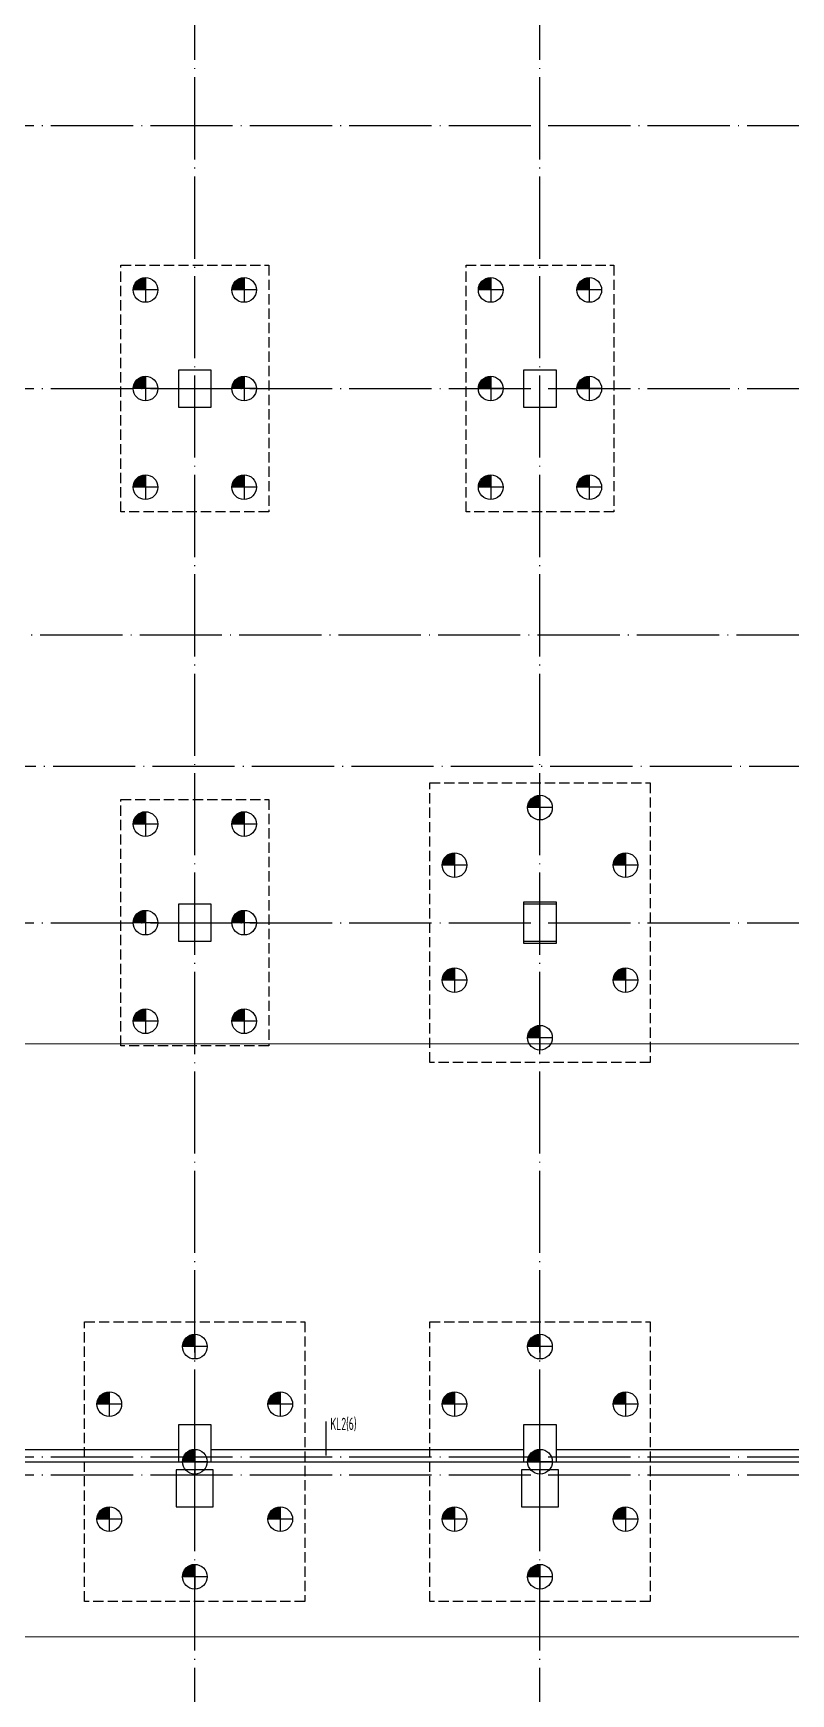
# Model space of a CAD drawing. Extents: x 2430613 to 2739493, y -1540945 to -971137.
# Drawn here: x 2547361 to 2565795, y -1478842 to -1438422 of the extents above; entities that cross this region are included whole.
import ezdxf
from ezdxf.enums import TextEntityAlignment as Align

# ---------------------------------------------------------------- set-up
doc = ezdxf.new("R2010")
doc.units = 0
doc.header["$LTSCALE"] = 1000
doc.header["$MEASUREMENT"] = 0
doc.linetypes.add('DASH', pattern=[0.35, 0.25, -0.1])
doc.linetypes.add('DOTE', pattern=[2.42, 2, -0.2, 0.02, -0.2])
doc.layers.add('0S-柱-线', color=50, linetype='CONTINUOUS', lineweight=30)
doc.layers.add('BEAM', color=4, linetype='CONTINUOUS', lineweight=25)
doc.layers.add('0S-草图', color=9, linetype='CONTINUOUS', lineweight=20, plot=False)
for name, color, linetype in [('600直径桩', 4, 'CONTINUOUS'), ('DOTE', 1, 'DOTE'), ('KL-X0t-引线', 2, 'CONTINUOUS'), ('KL-X0t-截面', 2, 'CONTINUOUS'), ('承台', 2, 'CONTINUOUS')]:
    doc.layers.add(name, color=color, linetype=linetype)
doc.styles.add('TSSD_Rein', font='Tssdeng.shx', dxfattribs={"width": 0.6, "height": 300, "bigfont": 'hztxt.shx'})

msp = doc.modelspace()

# ---------------------------------------------------------------- hatches: boundary and pattern name
at = {"layer": '600直径桩'}
h = msp.add_hatch(color=251, dxfattribs=at)
h.dxf.hatch_style = 1
h.paths.add_polyline_path([(2550092.492, -1444372.333, 0.414213562), (2549792.492, -1444672.333), (2550092.492, -1444672.333)])
h = msp.add_hatch(color=251, dxfattribs=at)
h.dxf.hatch_style = 1
h.paths.add_polyline_path([(2552492.492, -1444372.333, 0.414213562), (2552192.492, -1444672.333), (2552492.492, -1444672.333)])
h = msp.add_hatch(color=251, dxfattribs=at)
h.dxf.hatch_style = 1
h.paths.add_polyline_path([(2558492.492, -1444372.333, 0.414213562), (2558192.492, -1444672.333), (2558492.492, -1444672.333)])
h = msp.add_hatch(color=251, dxfattribs=at)
h.dxf.hatch_style = 1
h.paths.add_polyline_path([(2560892.492, -1444372.333, 0.414213562), (2560592.492, -1444672.333), (2560892.492, -1444672.333)])
h = msp.add_hatch(color=251, dxfattribs=at)
h.dxf.hatch_style = 1
h.paths.add_polyline_path([(2550092.492, -1446772.333, 0.414213562), (2549792.492, -1447072.333), (2550092.492, -1447072.333)])
h = msp.add_hatch(color=251, dxfattribs=at)
h.dxf.hatch_style = 1
h.paths.add_polyline_path([(2552492.492, -1446772.333, 0.414213562), (2552192.492, -1447072.333), (2552492.492, -1447072.333)])
h = msp.add_hatch(color=251, dxfattribs=at)
h.dxf.hatch_style = 1
h.paths.add_polyline_path([(2558492.492, -1446772.333, 0.414213562), (2558192.492, -1447072.333), (2558492.492, -1447072.333)])
h = msp.add_hatch(color=251, dxfattribs=at)
h.dxf.hatch_style = 1
h.paths.add_polyline_path([(2560892.492, -1446772.333, 0.414213562), (2560592.492, -1447072.333), (2560892.492, -1447072.333)])
h = msp.add_hatch(color=251, dxfattribs=at)
h.dxf.hatch_style = 1
h.paths.add_polyline_path([(2550092.492, -1449172.333, 0.414213562), (2549792.492, -1449472.333), (2550092.492, -1449472.333)])
h = msp.add_hatch(color=251, dxfattribs=at)
h.dxf.hatch_style = 1
h.paths.add_polyline_path([(2552492.492, -1449172.333, 0.414213562), (2552192.492, -1449472.333), (2552492.492, -1449472.333)])
h = msp.add_hatch(color=251, dxfattribs=at)
h.dxf.hatch_style = 1
h.paths.add_polyline_path([(2558492.492, -1449172.333, 0.414213562), (2558192.492, -1449472.333), (2558492.492, -1449472.333)])
h = msp.add_hatch(color=251, dxfattribs=at)
h.dxf.hatch_style = 1
h.paths.add_polyline_path([(2560892.492, -1449172.333, 0.414213562), (2560592.492, -1449472.333), (2560892.492, -1449472.333)])
h = msp.add_hatch(color=251, dxfattribs=at)
h.dxf.hatch_style = 1
h.paths.add_polyline_path([(2559692.492, -1456972.333, 0.414213562), (2559392.492, -1457272.333), (2559692.492, -1457272.333)])
h = msp.add_hatch(color=251, dxfattribs=at)
h.dxf.hatch_style = 1
h.paths.add_polyline_path([(2550092.492, -1457372.333, 0.414213562), (2549792.492, -1457672.333), (2550092.492, -1457672.333)])
h = msp.add_hatch(color=251, dxfattribs=at)
h.dxf.hatch_style = 1
h.paths.add_polyline_path([(2552492.492, -1457372.333, 0.414213562), (2552192.492, -1457672.333), (2552492.492, -1457672.333)])
h = msp.add_hatch(color=251, dxfattribs=at)
h.dxf.hatch_style = 1
h.paths.add_polyline_path([(2557612.492, -1458372.333, 0.414213562), (2557312.492, -1458672.333), (2557612.492, -1458672.333)])
h = msp.add_hatch(color=251, dxfattribs=at)
h.dxf.hatch_style = 1
h.paths.add_polyline_path([(2561772.492, -1458372.333, 0.414213562), (2561472.492, -1458672.333), (2561772.492, -1458672.333)])
h = msp.add_hatch(color=251, dxfattribs=at)
h.dxf.hatch_style = 1
h.paths.add_polyline_path([(2550092.492, -1459772.333, 0.414213562), (2549792.492, -1460072.333), (2550092.492, -1460072.333)])
h = msp.add_hatch(color=251, dxfattribs=at)
h.dxf.hatch_style = 1
h.paths.add_polyline_path([(2552492.492, -1459772.333, 0.414213562), (2552192.492, -1460072.333), (2552492.492, -1460072.333)])
h = msp.add_hatch(color=251, dxfattribs=at)
h.dxf.hatch_style = 1
h.paths.add_polyline_path([(2557612.492, -1461172.333, 0.414213562), (2557312.492, -1461472.333), (2557612.492, -1461472.333)])
h = msp.add_hatch(color=251, dxfattribs=at)
h.dxf.hatch_style = 1
h.paths.add_polyline_path([(2561772.492, -1461172.333, 0.414213562), (2561472.492, -1461472.333), (2561772.492, -1461472.333)])
h = msp.add_hatch(color=251, dxfattribs=at)
h.dxf.hatch_style = 1
h.paths.add_polyline_path([(2550092.492, -1462172.333, 0.414213562), (2549792.492, -1462472.333), (2550092.492, -1462472.333)])
h = msp.add_hatch(color=251, dxfattribs=at)
h.dxf.hatch_style = 1
h.paths.add_polyline_path([(2552492.492, -1462172.333, 0.414213562), (2552192.492, -1462472.333), (2552492.492, -1462472.333)])
h = msp.add_hatch(color=251, dxfattribs=at)
h.dxf.hatch_style = 1
h.paths.add_polyline_path([(2559692.492, -1462572.333, 0.414213562), (2559392.492, -1462872.333), (2559692.492, -1462872.333)])
h = msp.add_hatch(color=251, dxfattribs=at)
h.dxf.hatch_style = 1
h.paths.add_polyline_path([(2551292.492, -1470092.333, 0.414213562), (2550992.492, -1470392.333), (2551292.492, -1470392.333)])
h = msp.add_hatch(color=251, dxfattribs=at)
h.dxf.hatch_style = 1
h.paths.add_polyline_path([(2559692.492, -1470092.333, 0.414213562), (2559392.492, -1470392.333), (2559692.492, -1470392.333)])
h = msp.add_hatch(color=251, dxfattribs=at)
h.dxf.hatch_style = 1
h.paths.add_polyline_path([(2549212.492, -1471492.333, 0.414213562), (2548912.492, -1471792.333), (2549212.492, -1471792.333)])
h = msp.add_hatch(color=251, dxfattribs=at)
h.dxf.hatch_style = 1
h.paths.add_polyline_path([(2553372.492, -1471492.333, 0.414213562), (2553072.492, -1471792.333), (2553372.492, -1471792.333)])
h = msp.add_hatch(color=251, dxfattribs=at)
h.dxf.hatch_style = 1
h.paths.add_polyline_path([(2557612.492, -1471492.333, 0.414213562), (2557312.492, -1471792.333), (2557612.492, -1471792.333)])
h = msp.add_hatch(color=251, dxfattribs=at)
h.dxf.hatch_style = 1
h.paths.add_polyline_path([(2561772.492, -1471492.333, 0.414213562), (2561472.492, -1471792.333), (2561772.492, -1471792.333)])
h = msp.add_hatch(color=251, dxfattribs=at)
h.dxf.hatch_style = 1
h.paths.add_polyline_path([(2551292.492, -1472892.333, 0.414213562), (2550992.492, -1473192.333), (2551292.492, -1473192.333)])
h = msp.add_hatch(color=251, dxfattribs=at)
h.dxf.hatch_style = 1
h.paths.add_polyline_path([(2559692.492, -1472892.333, 0.414213562), (2559392.492, -1473192.333), (2559692.492, -1473192.333)])
h = msp.add_hatch(color=251, dxfattribs=at)
h.dxf.hatch_style = 1
h.paths.add_polyline_path([(2549212.492, -1474292.333, 0.414213562), (2548912.492, -1474592.333), (2549212.492, -1474592.333)])
h = msp.add_hatch(color=251, dxfattribs=at)
h.dxf.hatch_style = 1
h.paths.add_polyline_path([(2553372.492, -1474292.333, 0.414213562), (2553072.492, -1474592.333), (2553372.492, -1474592.333)])
h = msp.add_hatch(color=251, dxfattribs=at)
h.dxf.hatch_style = 1
h.paths.add_polyline_path([(2557612.492, -1474292.333, 0.414213562), (2557312.492, -1474592.333), (2557612.492, -1474592.333)])
h = msp.add_hatch(color=251, dxfattribs=at)
h.dxf.hatch_style = 1
h.paths.add_polyline_path([(2561772.492, -1474292.333, 0.414213562), (2561472.492, -1474592.333), (2561772.492, -1474592.333)])
h = msp.add_hatch(color=251, dxfattribs=at)
h.dxf.hatch_style = 1
h.paths.add_polyline_path([(2551292.492, -1475692.333, 0.414213562), (2550992.492, -1475992.333), (2551292.492, -1475992.333)])
h = msp.add_hatch(color=251, dxfattribs=at)
h.dxf.hatch_style = 1
h.paths.add_polyline_path([(2559692.492, -1475692.333, 0.414213562), (2559392.492, -1475992.333), (2559692.492, -1475992.333)])

# ---------------------------------------------------------------- linework, layer by layer
at = {"layer": '0S-柱-线'}
for points in [[(2551692.492, -1447522.333), (2551692.492, -1446622.333), (2550892.492, -1446622.333), (2550892.492, -1447522.333)], [(2560092.492, -1447522.333), (2560092.492, -1446622.333), (2559292.492, -1446622.333), (2559292.492, -1447522.333)], [(2551692.492, -1460522.333), (2551692.492, -1459622.333), (2550892.492, -1459622.333), (2550892.492, -1460522.333)], [(2560092.492, -1460572.333), (2560092.492, -1459572.333), (2559292.492, -1459572.333), (2559292.492, -1460572.333)], [(2560092.492, -1460522.333), (2560092.492, -1459622.333), (2559292.492, -1459622.333), (2559292.492, -1460522.333)], [(2551692.492, -1473192.333), (2551692.492, -1472292.333), (2550892.492, -1472292.333), (2550892.492, -1473192.333)], [(2560092.492, -1473192.333), (2560092.492, -1472292.333), (2559292.492, -1472292.333), (2559292.492, -1473192.333)], [(2551742.492, -1474292.333), (2551742.492, -1473392.333), (2550842.492, -1473392.333), (2550842.492, -1474292.333)], [(2560142.492, -1474292.333), (2560142.492, -1473392.333), (2559242.492, -1473392.333), (2559242.492, -1474292.333)]]:
    msp.add_lwpolyline(points, close=True, dxfattribs=at)
at = {"layer": '0S-草图'}
for points in [[(2459966.188, -1402457.105), (2597091.188, -1402457.105), (2597091.188, -1477457.105), (2459966.188, -1477457.105)], [(2459966.188, -1463018.36), (2597091.188, -1463018.36), (2597091.188, -1528018.36), (2459966.188, -1528018.36)]]:
    msp.add_lwpolyline(points, close=True, dxfattribs=at)
at = {"layer": '600直径桩', "color": 251}
for p, q in [((2550092.492, -1444372.333), (2550092.492, -1444972.333)), ((2552492.492, -1444372.333), (2552492.492, -1444972.333)), ((2558492.492, -1444372.333), (2558492.492, -1444972.333)), ((2560892.492, -1444372.333), (2560892.492, -1444972.333)), ((2550392.492, -1444672.333), (2549792.492, -1444672.333)), ((2552792.492, -1444672.333), (2552192.492, -1444672.333)), ((2558792.492, -1444672.333), (2558192.492, -1444672.333)), ((2561192.492, -1444672.333), (2560592.492, -1444672.333)), ((2550092.492, -1446772.333), (2550092.492, -1447372.333)), ((2552492.492, -1446772.333), (2552492.492, -1447372.333)), ((2558492.492, -1446772.333), (2558492.492, -1447372.333)), ((2560892.492, -1446772.333), (2560892.492, -1447372.333)), ((2550392.492, -1447072.333), (2549792.492, -1447072.333)), ((2552792.492, -1447072.333), (2552192.492, -1447072.333)), ((2558792.492, -1447072.333), (2558192.492, -1447072.333)), ((2561192.492, -1447072.333), (2560592.492, -1447072.333)), ((2550092.492, -1449172.333), (2550092.492, -1449772.333)), ((2552492.492, -1449172.333), (2552492.492, -1449772.333)), ((2558492.492, -1449172.333), (2558492.492, -1449772.333)), ((2560892.492, -1449172.333), (2560892.492, -1449772.333)), ((2550392.492, -1449472.333), (2549792.492, -1449472.333)), ((2552792.492, -1449472.333), (2552192.492, -1449472.333)), ((2558792.492, -1449472.333), (2558192.492, -1449472.333)), ((2561192.492, -1449472.333), (2560592.492, -1449472.333)), ((2559692.492, -1456972.333), (2559692.492, -1457572.333)), ((2550092.492, -1457372.333), (2550092.492, -1457972.333)), ((2552492.492, -1457372.333), (2552492.492, -1457972.333)), ((2559992.492, -1457272.333), (2559392.492, -1457272.333)), ((2550392.492, -1457672.333), (2549792.492, -1457672.333)), ((2552792.492, -1457672.333), (2552192.492, -1457672.333)), ((2557912.492, -1458672.333), (2557312.492, -1458672.333)), ((2557612.492, -1458372.333), (2557612.492, -1458972.333)), ((2562072.492, -1458672.333), (2561472.492, -1458672.333)), ((2561772.492, -1458372.333), (2561772.492, -1458972.333)), ((2550092.492, -1459772.333), (2550092.492, -1460372.333)), ((2552492.492, -1459772.333), (2552492.492, -1460372.333)), ((2550392.492, -1460072.333), (2549792.492, -1460072.333)), ((2552792.492, -1460072.333), (2552192.492, -1460072.333)), ((2557912.492, -1461472.333), (2557312.492, -1461472.333)), ((2557612.492, -1461172.333), (2557612.492, -1461772.333)), ((2562072.492, -1461472.333), (2561472.492, -1461472.333)), ((2561772.492, -1461172.333), (2561772.492, -1461772.333)), ((2550092.492, -1462172.333), (2550092.492, -1462772.333)), ((2552492.492, -1462172.333), (2552492.492, -1462772.333)), ((2550392.492, -1462472.333), (2549792.492, -1462472.333)), ((2552792.492, -1462472.333), (2552192.492, -1462472.333)), ((2559692.492, -1462572.333), (2559692.492, -1463172.333)), ((2559992.492, -1462872.333), (2559392.492, -1462872.333)), ((2551592.492, -1470392.333), (2550992.492, -1470392.333)), ((2551292.492, -1470092.333), (2551292.492, -1470692.333)), ((2559992.492, -1470392.333), (2559392.492, -1470392.333)), ((2559692.492, -1470092.333), (2559692.492, -1470692.333)), ((2549212.492, -1471492.333), (2549212.492, -1472092.333)), ((2553372.492, -1471492.333), (2553372.492, -1472092.333)), ((2557612.492, -1471492.333), (2557612.492, -1472092.333)), ((2561772.492, -1471492.333), (2561772.492, -1472092.333)), ((2549512.492, -1471792.333), (2548912.492, -1471792.333)), ((2553672.492, -1471792.333), (2553072.492, -1471792.333)), ((2557912.492, -1471792.333), (2557312.492, -1471792.333)), ((2562072.492, -1471792.333), (2561472.492, -1471792.333)), ((2551292.492, -1472892.333), (2551292.492, -1473492.333)), ((2559692.492, -1472892.333), (2559692.492, -1473492.333)), ((2551592.492, -1473192.333), (2550992.492, -1473192.333)), ((2559992.492, -1473192.333), (2559392.492, -1473192.333)), ((2549212.492, -1474292.333), (2549212.492, -1474892.333)), ((2553372.492, -1474292.333), (2553372.492, -1474892.333)), ((2557612.492, -1474292.333), (2557612.492, -1474892.333)), ((2561772.492, -1474292.333), (2561772.492, -1474892.333)), ((2549512.492, -1474592.333), (2548912.492, -1474592.333)), ((2553672.492, -1474592.333), (2553072.492, -1474592.333)), ((2557912.492, -1474592.333), (2557312.492, -1474592.333)), ((2562072.492, -1474592.333), (2561472.492, -1474592.333)), ((2551292.492, -1475692.333), (2551292.492, -1476292.333)), ((2559692.492, -1475692.333), (2559692.492, -1476292.333)), ((2551592.492, -1475992.333), (2550992.492, -1475992.333)), ((2559992.492, -1475992.333), (2559392.492, -1475992.333))]:
    msp.add_line(p, q, dxfattribs=at)
for centre in [(2550092.492, -1444672.333), (2552492.492, -1444672.333), (2558492.492, -1444672.333), (2560892.492, -1444672.333), (2550092.492, -1447072.333), (2552492.492, -1447072.333), (2558492.492, -1447072.333), (2560892.492, -1447072.333), (2550092.492, -1449472.333), (2552492.492, -1449472.333), (2558492.492, -1449472.333), (2560892.492, -1449472.333), (2559692.492, -1457272.333), (2550092.492, -1457672.333), (2552492.492, -1457672.333), (2557612.492, -1458672.333), (2561772.492, -1458672.333), (2550092.492, -1460072.333), (2552492.492, -1460072.333), (2557612.492, -1461472.333), (2561772.492, -1461472.333), (2550092.492, -1462472.333), (2552492.492, -1462472.333), (2559692.492, -1462872.333), (2551292.492, -1470392.333), (2559692.492, -1470392.333), (2549212.492, -1471792.333), (2553372.492, -1471792.333), (2557612.492, -1471792.333), (2561772.492, -1471792.333), (2551292.492, -1473192.333), (2559692.492, -1473192.333), (2549212.492, -1474592.333), (2553372.492, -1474592.333), (2557612.492, -1474592.333), (2561772.492, -1474592.333), (2551292.492, -1475992.333), (2559692.492, -1475992.333)]:
    msp.add_circle(centre, 300, dxfattribs=at)
at = {"layer": 'BEAM'}
for p, q in [((2543292.461, -1472892.325), (2550892.461, -1472892.325)), ((2551692.461, -1472892.325), (2559292.461, -1472892.325)), ((2560092.461, -1472892.325), (2567692.461, -1472892.325)), ((2543292.461, -1473192.325), (2550892.461, -1473192.325)), ((2551692.461, -1473192.325), (2559292.461, -1473192.325)), ((2560092.461, -1473192.325), (2567692.461, -1473192.325))]:
    msp.add_line(p, q, dxfattribs=at)
at = {"layer": 'DOTE'}
for p, q in [((2551292.492, -1523772.333), (2551292.492, -1406572.333)), ((2559692.492, -1523772.333), (2559692.492, -1406572.333)), ((2472772.492, -1440672.333), (2580992.492, -1440672.333)), ((2472772.492, -1447072.333), (2580992.492, -1447072.333)), ((2580992.492, -1453072.333), (2472772.492, -1453072.333)), ((2472822.492, -1456262.333), (2581042.492, -1456262.333)), ((2472772.492, -1460072.333), (2580992.492, -1460072.333)), ((2472772.492, -1473072.333), (2580992.492, -1473072.333)), ((2472772.492, -1473512.333), (2580992.492, -1473512.333))]:
    msp.add_line(p, q, dxfattribs=at)
at = {"layer": 'KL-X0t-引线'}
msp.add_line((2554492.46, -1473042.323), (2554492.46, -1472212.323), dxfattribs=at)
at = {"layer": '承台', "color": 251, "linetype": 'DASH'}
for points in [[(2553092.492, -1450072.333), (2549492.492, -1450072.333), (2549492.492, -1444072.333), (2553092.492, -1444072.333)], [(2561492.492, -1450072.333), (2557892.492, -1450072.333), (2557892.492, -1444072.333), (2561492.492, -1444072.333)], [(2557012.492, -1456672.333), (2562372.492, -1456672.333), (2562372.492, -1463472.333), (2557012.492, -1463472.333)], [(2553092.492, -1463072.333), (2549492.492, -1463072.333), (2549492.492, -1457072.333), (2553092.492, -1457072.333)], [(2548612.492, -1469792.333), (2553972.492, -1469792.333), (2553972.492, -1476592.333), (2548612.492, -1476592.333)], [(2557012.492, -1469792.333), (2562372.492, -1469792.333), (2562372.492, -1476592.333), (2557012.492, -1476592.333)]]:
    msp.add_lwpolyline(points, close=True, dxfattribs=at)

# ---------------------------------------------------------------- texts
at = {"layer": 'KL-X0t-截面', "style": 'TSSD_Rein', "width": 0.6}
msp.add_text('KL2(6)', height=300, dxfattribs=at).set_placement((2554592.46, -1472512.323), align=Align.BOTTOM_LEFT)

doc.saveas('drawing.dxf')
